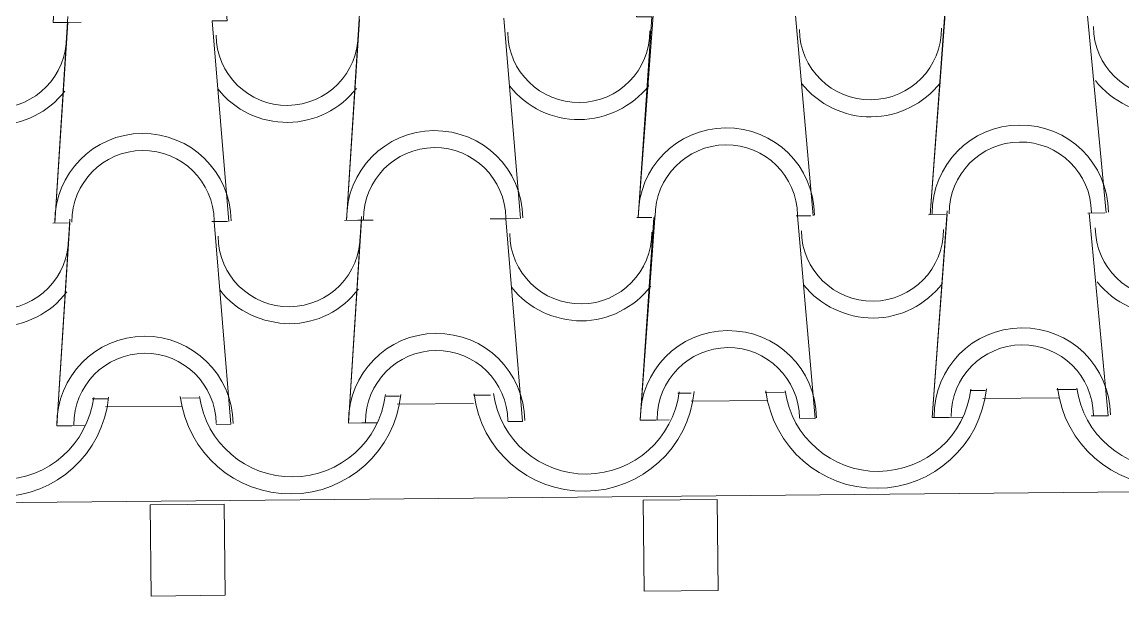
# Model space of a CAD drawing. Header units: millimetres. Extents: x 36985 to 49607, y -23856 to -17842.
# Drawn here: x 42006 to 43217, y -19868 to -19237 of the extents above; entities that cross this region are included whole.
import ezdxf

# ---------------------------------------------------------------- set-up
doc = ezdxf.new("R2010")
doc.units = ezdxf.units.MM
doc.layers.add('A-COB-___-___-EXI', color=250, linetype='Continuous', lineweight=25)

msp = doc.modelspace()

# ---------------------------------------------------------------- linework, layer by layer
at = {"layer": 'A-COB-___-___-EXI', "color": 18, "lineweight": 9}
for p, q in [((42554.4, -19453.2), (42536, -19232.7)), ((42876.1, -19450.1), (42856.9, -19229.6)), ((42056.3, -19237.3), (42040, -19237.4)), ((42054.7, -19237.3), (42071, -19237.1)), ((42233.5, -19456.3), (42215.1, -19235.7)), ((42375.2, -19454.9), (42392.3, -19454.8)), ((42742, -19645.3), (42727.3, -19645.4)), ((42844.6, -19644.3), (42823.4, -19644.5)), ((43065.3, -19642.2), (43049, -19642.3)), ((43165.5, -19641.2), (43144.3, -19641.4)), ((42100.2, -19651.4), (42083.1, -19651.6)), ((42418.7, -19657.3), (42502.6, -19656.5)), ((42521.3, -19647.4), (42502.5, -19647.6)), ((42742.1, -19654.2), (42826, -19653.4)), ((43063, -19651.1), (43146.8, -19650.3)), ((42097.8, -19660.4), (42181.7, -19659.6)), ((42379.8, -19678.1), (42396.1, -19677.9)), ((42700.7, -19675), (42717.8, -19674.8)), ((43021.6, -19671.9), (43040.3, -19671.7))]:
    msp.add_line(p, q, dxfattribs=at)
at = {"layer": 'A-COB-___-___-EXI', "color": 18, "lineweight": 9, "flags": 128}
for points in [[(42231.4, -19235.6), (42215.1, -19235.7), (42231.4, -19235.6), (42215.1, -19235.7), (42233.5, -19456.3), (42215.1, -19235.7), (42231.4, -19235.6), (42213, -19015), (42229.3, -19014.9), (42213, -19015), (42229.3, -19014.9), (42210.8, -18791.9), (42227.1, -18791.7), (42208.9, -18585), (42227.1, -18791.7), (42210.8, -18791.9), (42227.1, -18791.7), (42208.9, -18585)], [(42700.5, -19224.6), (42683.9, -19452), (42698.9, -19231.1), (42681.8, -19231.3), (42698.3, -19003.8), (42681.8, -19231.3), (42698.3, -19003.8)], [(43021.4, -19221.5), (43004.8, -19448.9), (43021.4, -19221.5), (43004.8, -19448.9), (43021.4, -19228), (43002.7, -19228.2), (43019.2, -19000.8)], [(42042.1, -19458.1), (42056.2, -19230.7), (42042.1, -19458.1), (42056.3, -19237.3), (42040, -19237.4), (42054.1, -19010), (42040, -19237.4), (42056.3, -19237.3), (42040, -19237.4), (42056.3, -19237.3), (42040, -19237.4), (42054.2, -19016.5)], [(42363, -19455.1), (42377.1, -19227.7), (42363, -19455.1), (42377.2, -19234.2)], [(42536, -19232.7), (42554.4, -19453.2), (42536, -19232.7)], [(42683.9, -19452), (42700.5, -19224.6), (42683.9, -19452), (42698.9, -19231.1), (42681.8, -19231.3), (42698.9, -19231.1), (42681.8, -19231.3), (42698.9, -19231.1), (42681.8, -19231.3)], [(42856.9, -19229.6), (42876.1, -19450.1), (42856.9, -19229.6)], [(42856.9, -19229.6), (42876.1, -19450.1), (42856.9, -19229.6)], [(43177.8, -19226.5), (43198.7, -19447), (43177.8, -19226.5)], [(43177.8, -19226.5), (43198.7, -19447), (43177.8, -19226.5)], [(42379.3, -19454.9), (42365.2, -19678.2), (42381.5, -19678.1), (42365.2, -19678.2), (42379.3, -19450.8), (42365.2, -19678.2), (42381.5, -19678.1), (42365.2, -19678.2), (42379.3, -19450.8)], [(42682.3, -19452), (42698.6, -19451.8), (42682.3, -19452), (42698.6, -19451.8), (42682.3, -19452), (42698.6, -19451.8), (42682.3, -19452), (42698.6, -19451.8), (42682.3, -19452), (42698.6, -19451.8), (42682.3, -19452), (42698.6, -19451.8), (42682.3, -19452), (42698.6, -19451.8), (42682.3, -19452), (42698.6, -19451.8), (42682.3, -19452), (42698.6, -19451.8), (42682.3, -19452), (42698.6, -19451.8), (42682.3, -19452), (42698.6, -19451.8), (42682.3, -19452), (42698.6, -19451.8)], [(42703.2, -19675), (42686.1, -19675.1), (42702.6, -19447.7), (42686.1, -19675.1), (42703.2, -19675), (42686.1, -19675.1), (42701, -19451.8)], [(42878.3, -19673.3), (42861.2, -19673.4), (42878.3, -19673.3), (42859, -19450.3), (42878.3, -19673.3), (42859, -19450.3)], [(43025.7, -19671.9), (43007, -19672), (43023.5, -19444.6), (43007, -19672), (43025.7, -19671.9), (43007, -19672), (43023.5, -19448.7)], [(43179.9, -19447.2), (43200.8, -19670.2), (43179.9, -19447.2), (43200.8, -19670.2), (43182.1, -19670.4), (43200.8, -19670.2)], [(42060.6, -19681.1), (42044.3, -19681.3), (42058.4, -19453.9)], [(42217.2, -19456.5), (42235.7, -19679.5), (42217.2, -19456.5), (42235.7, -19679.5), (42219.4, -19679.6), (42235.7, -19679.5), (42217.2, -19456.5), (42235.7, -19679.5), (42219.4, -19679.6)], [(42538.1, -19453.4), (42556.6, -19676.4), (42538.1, -19453.4), (42521, -19453.5)], [(42556.6, -19676.4), (42538.1, -19453.4), (42556.6, -19676.4), (42540.3, -19676.5), (42556.6, -19676.4), (42540.3, -19676.5)], [(37540.3, -19724.6), (37541.1, -19808.5), (48989.9, -19698.4), (48989.1, -19614.5), (48972.8, -19614.7), (48989.1, -19614.5)]]:
    msp.add_lwpolyline(points, dxfattribs=at)
for points in [[(42873.7, -19450.1), (42857.4, -19450.3), (42873.7, -19450.1), (42857.4, -19450.3), (42873.7, -19450.1), (42857.4, -19450.3), (42873.7, -19450.1), (42857.4, -19450.3), (42873.7, -19450.1), (42857.4, -19450.3), (42873.7, -19450.1), (42857.4, -19450.3), (42873.7, -19450.1), (42857.4, -19450.3), (42873.7, -19450.1), (42857.4, -19450.3), (42873.7, -19450.1), (42857.4, -19450.3), (42873.7, -19450.1), (42857.4, -19450.3), (42873.7, -19450.1), (42857.4, -19450.3), (42873.7, -19450.1), (42857.4, -19450.3), (42873.7, -19450.1), (42857.4, -19450.3), (42873.7, -19450.1), (42857.4, -19450.3), (42873.7, -19450.1), (42857.4, -19450.3), (42873.7, -19450.1), (42857.4, -19450.3)], [(43003.2, -19448.9), (43021.9, -19448.7), (43003.2, -19448.9), (43021.9, -19448.7), (43003.2, -19448.9), (43021.9, -19448.7), (43003.2, -19448.9), (43021.9, -19448.7), (43003.2, -19448.9), (43021.9, -19448.7), (43003.2, -19448.9), (43021.9, -19448.7), (43003.2, -19448.9), (43021.9, -19448.7), (43003.2, -19448.9), (43021.9, -19448.7)], [(43197, -19447), (43178.3, -19447.2), (43197, -19447), (43178.3, -19447.2), (43197, -19447), (43178.3, -19447.2), (43197, -19447), (43178.3, -19447.2)], [(42039.7, -19458.2), (42056.8, -19458), (42039.7, -19458.2), (42056.8, -19458), (42039.7, -19458.2), (42056.8, -19458), (42039.7, -19458.2), (42056.8, -19458)], [(42058.4, -19458), (42044.3, -19681.3), (42060.6, -19681.1), (42044.3, -19681.3), (42058.4, -19453.9), (42044.3, -19681.3), (42060.6, -19681.1), (42044.3, -19681.3)], [(42231.9, -19456.3), (42214.8, -19456.5), (42231.9, -19456.3), (42214.8, -19456.5), (42231.9, -19456.3), (42214.8, -19456.5), (42231.9, -19456.3), (42214.8, -19456.5)], [(42360.6, -19455.1), (42377.7, -19454.9), (42360.6, -19455.1), (42377.7, -19454.9), (42360.6, -19455.1), (42377.7, -19454.9)], [(42552.8, -19453.2), (42535.7, -19453.4), (42552.8, -19453.2), (42535.7, -19453.4), (42552.8, -19453.2), (42535.7, -19453.4)], [(42181.6, -19650.7), (42200.4, -19650.5)], [(42406.4, -19648.5), (42421.1, -19648.4)], [(42075.2, -19681), (42058.9, -19681.2)], [(42770.8, -19762.3), (42771.8, -19862.5), (42690.3, -19863.2), (42689.3, -19763.1)], [(42146.9, -19768.3), (42147.9, -19868.5), (42229.3, -19867.7), (42228.4, -19767.5)]]:
    msp.add_lwpolyline(points, close=True, dxfattribs=at)
at = {"layer": 'A-COB-___-___-EXI', "color": 18, "lineweight": 9}
for points in [[(42861.1, -19245), (42861.5, -19288.2), (42896.9, -19322.9), (42940.1, -19322.4)], [(42861.1, -19245), (42861.5, -19288.2), (42896.9, -19322.9), (42940.1, -19322.4)], [(43184.5, -19241.9), (43184.9, -19285.1), (43220.2, -19319.7), (43263.4, -19319.3)], [(42219.3, -19251.2), (42219.7, -19294.3), (42255.1, -19329), (42298.3, -19328.6)], [(42540.2, -19248.1), (42540.6, -19291.3), (42576, -19325.9), (42619.2, -19325.5)], [(42863.3, -19304.4), (42882.3, -19327.9), (42910.1, -19341.5), (42940.2, -19341.2)], [(42863.3, -19304.4), (42882.3, -19327.9), (42910.1, -19341.5), (42940.2, -19341.2)], [(43186.7, -19301.3), (43205.6, -19324.8), (43233.4, -19338.4), (43263.6, -19338.1)], [(42221.5, -19310.6), (42239.7, -19334.1), (42268.3, -19347.6), (42298.4, -19347.3)], [(42542.4, -19307.5), (42561.4, -19331), (42589.2, -19344.5), (42619.3, -19344.3)], [(42877.7, -19449.3), (42877.2, -19395.5), (42833.6, -19352.8), (42779.9, -19353.3)], [(42877.7, -19449.3), (42877.2, -19395.5), (42833.6, -19352.8), (42779.9, -19353.3)], [(42877.7, -19449.3), (42877.2, -19395.5), (42833.6, -19352.8), (42779.9, -19353.3)], [(42877.7, -19449.3), (42877.2, -19395.5), (42833.6, -19352.8), (42779.9, -19353.3)], [(42877.7, -19449.3), (42877.2, -19395.5), (42833.6, -19352.8), (42779.9, -19353.3)], [(43201.1, -19446.2), (43200.6, -19392.4), (43157, -19349.7), (43103.2, -19350.2)], [(43201.1, -19446.2), (43200.6, -19392.4), (43157, -19349.7), (43103.2, -19350.2)], [(43201.1, -19446.2), (43200.6, -19392.4), (43157, -19349.7), (43103.2, -19350.2)], [(43201.1, -19446.2), (43200.6, -19392.4), (43157, -19349.7), (43103.2, -19350.2)], [(42236, -19455.5), (42235.4, -19401.7), (42191, -19359), (42138.1, -19359.5)], [(42236, -19455.5), (42235.4, -19401.7), (42191, -19359), (42138.1, -19359.5)], [(42236, -19455.5), (42235.4, -19401.7), (42191, -19359), (42138.1, -19359.5)], [(42556.9, -19452.4), (42556.3, -19398.6), (42512.8, -19355.9), (42459, -19356.4)], [(42556.9, -19452.4), (42556.3, -19398.6), (42512.8, -19355.9), (42459, -19356.4)], [(42556.9, -19452.4), (42556.3, -19398.6), (42512.8, -19355.9), (42459, -19356.4)], [(42217.2, -19455.6), (42216.8, -19412.5), (42181.5, -19377.8), (42138.3, -19378.2)], [(42217.2, -19455.6), (42216.8, -19412.5), (42181.5, -19377.8), (42138.3, -19378.2)], [(42217.2, -19455.6), (42216.8, -19412.5), (42181.5, -19377.8), (42138.3, -19378.2)], [(42217.2, -19455.6), (42216.8, -19412.5), (42181.5, -19377.8), (42138.3, -19378.2)], [(42217.2, -19455.6), (42216.8, -19412.5), (42181.5, -19377.8), (42138.3, -19378.2)], [(42217.2, -19455.6), (42216.8, -19412.5), (42181.5, -19377.8), (42138.3, -19378.2)], [(42217.2, -19455.6), (42216.8, -19412.5), (42181.5, -19377.8), (42138.3, -19378.2)], [(42217.2, -19455.6), (42216.8, -19412.5), (42181.5, -19377.8), (42138.3, -19378.2)], [(42217.2, -19455.6), (42216.8, -19412.5), (42181.5, -19377.8), (42138.3, -19378.2)], [(42217.2, -19455.6), (42216.8, -19412.5), (42181.5, -19377.8), (42138.3, -19378.2)], [(42217.2, -19455.6), (42216.8, -19412.5), (42181.5, -19377.8), (42138.3, -19378.2)], [(42217.2, -19455.6), (42216.8, -19412.5), (42181.5, -19377.8), (42138.3, -19378.2)], [(42217.2, -19455.6), (42216.8, -19412.5), (42181.5, -19377.8), (42138.3, -19378.2)], [(42538.1, -19452.6), (42537.7, -19409.4), (42502.3, -19374.7), (42459.2, -19375.1)], [(42538.1, -19452.6), (42537.7, -19409.4), (42502.3, -19374.7), (42459.2, -19375.1)], [(42538.1, -19452.6), (42537.7, -19409.4), (42502.3, -19374.7), (42459.2, -19375.1)], [(42538.1, -19452.6), (42537.7, -19409.4), (42502.3, -19374.7), (42459.2, -19375.1)], [(42538.1, -19452.6), (42537.7, -19409.4), (42502.3, -19374.7), (42459.2, -19375.1)], [(42538.1, -19452.6), (42537.7, -19409.4), (42502.3, -19374.7), (42459.2, -19375.1)], [(42538.1, -19452.6), (42537.7, -19409.4), (42502.3, -19374.7), (42459.2, -19375.1)], [(42538.1, -19452.6), (42537.7, -19409.4), (42502.3, -19374.7), (42459.2, -19375.1)], [(42538.1, -19452.6), (42537.7, -19409.4), (42502.3, -19374.7), (42459.2, -19375.1)], [(42538.1, -19452.6), (42537.7, -19409.4), (42502.3, -19374.7), (42459.2, -19375.1)], [(42538.1, -19452.6), (42537.7, -19409.4), (42502.3, -19374.7), (42459.2, -19375.1)], [(42859, -19449.5), (42858.6, -19406.3), (42823.2, -19371.6), (42780.1, -19372)], [(42859, -19449.5), (42858.6, -19406.3), (42823.2, -19371.6), (42780.1, -19372)], [(42859, -19449.5), (42858.6, -19406.3), (42823.2, -19371.6), (42780.1, -19372)], [(42859, -19449.5), (42858.6, -19406.3), (42823.2, -19371.6), (42780.1, -19372)], [(42859, -19449.5), (42858.6, -19406.3), (42823.2, -19371.6), (42780.1, -19372)], [(42859, -19449.5), (42858.6, -19406.3), (42823.2, -19371.6), (42780.1, -19372)], [(42859, -19449.5), (42858.6, -19406.3), (42823.2, -19371.6), (42780.1, -19372)], [(42859, -19449.5), (42858.6, -19406.3), (42823.2, -19371.6), (42780.1, -19372)], [(42859, -19449.5), (42858.6, -19406.3), (42823.2, -19371.6), (42780.1, -19372)], [(42859, -19449.5), (42858.6, -19406.3), (42823.2, -19371.6), (42780.1, -19372)], [(42859, -19449.5), (42858.6, -19406.3), (42823.2, -19371.6), (42780.1, -19372)], [(43182.4, -19446.4), (43181.9, -19403.2), (43146.6, -19368.5), (43103.4, -19368.9)], [(43182.4, -19446.4), (43181.9, -19403.2), (43146.6, -19368.5), (43103.4, -19368.9)], [(43182.4, -19446.4), (43181.9, -19403.2), (43146.6, -19368.5), (43103.4, -19368.9)], [(43182.4, -19446.4), (43181.9, -19403.2), (43146.6, -19368.5), (43103.4, -19368.9)], [(43182.4, -19446.4), (43181.9, -19403.2), (43146.6, -19368.5), (43103.4, -19368.9)], [(43182.4, -19446.4), (43181.9, -19403.2), (43146.6, -19368.5), (43103.4, -19368.9)], [(43182.4, -19446.4), (43181.9, -19403.2), (43146.6, -19368.5), (43103.4, -19368.9)], [(43182.4, -19446.4), (43181.9, -19403.2), (43146.6, -19368.5), (43103.4, -19368.9)], [(43182.4, -19446.4), (43181.9, -19403.2), (43146.6, -19368.5), (43103.4, -19368.9)], [(43182.4, -19446.4), (43181.9, -19403.2), (43146.6, -19368.5), (43103.4, -19368.9)], [(43186.6, -19463.4), (43187, -19506.6), (43222.4, -19541.3), (43265.5, -19540.9)], [(42221.5, -19472.7), (42221.9, -19515.9), (42257.2, -19550.6), (42300.4, -19550.1)], [(42221.5, -19472.7), (42221.9, -19515.9), (42257.2, -19550.6), (42300.4, -19550.1)], [(42542.4, -19469.6), (42542.8, -19512.8), (42578.1, -19547.5), (42621.3, -19547.1)], [(42863.3, -19466.5), (42863.7, -19509.7), (42899, -19544.4), (42942.2, -19544)], [(43188.8, -19522.9), (43207.8, -19546.3), (43235.6, -19559.1), (43265.7, -19559.6)], [(42223.7, -19532.1), (42241.8, -19555.6), (42270.4, -19568.3), (42300.6, -19568.9)], [(42223.7, -19532.1), (42241.8, -19555.6), (42270.4, -19568.3), (42300.6, -19568.9)], [(42544.6, -19529.1), (42563.5, -19552.5), (42591.3, -19565.3), (42621.5, -19565.8)], [(42865.5, -19526), (42884.4, -19549.4), (42912.2, -19562.2), (42942.4, -19562.7)], [(43203.2, -19669.3), (43202.7, -19615.6), (43159.1, -19572.8), (43105.4, -19573.4)], [(43203.2, -19669.3), (43202.7, -19615.6), (43159.1, -19572.8), (43105.4, -19573.4)], [(43203.2, -19669.3), (43202.7, -19615.6), (43159.1, -19572.8), (43105.4, -19573.4)], [(42238.1, -19678.6), (42237.6, -19624.9), (42193.2, -19582.1), (42140.2, -19582.6)], [(42238.1, -19678.6), (42237.6, -19624.9), (42193.2, -19582.1), (42140.2, -19582.6)], [(42238.1, -19678.6), (42237.6, -19624.9), (42193.2, -19582.1), (42140.2, -19582.6)], [(42238.1, -19678.6), (42237.6, -19624.9), (42193.2, -19582.1), (42140.2, -19582.6)], [(42238.1, -19678.6), (42237.6, -19624.9), (42193.2, -19582.1), (42140.2, -19582.6)], [(42559, -19675.5), (42558.5, -19621.8), (42514.9, -19579), (42461.1, -19579.5)], [(42559, -19675.5), (42558.5, -19621.8), (42514.9, -19579), (42461.1, -19579.5)], [(42559, -19675.5), (42558.5, -19621.8), (42514.9, -19579), (42461.1, -19579.5)], [(42559, -19675.5), (42558.5, -19621.8), (42514.9, -19579), (42461.1, -19579.5)], [(42879.9, -19672.5), (42879.4, -19618.7), (42835.8, -19575.9), (42782, -19576.5)], [(42879.9, -19672.5), (42879.4, -19618.7), (42835.8, -19575.9), (42782, -19576.5)], [(42879.9, -19672.5), (42879.4, -19618.7), (42835.8, -19575.9), (42782, -19576.5)], [(42861.2, -19672.6), (42860.7, -19629.5), (42825.4, -19594.8), (42782.2, -19595.2)], [(42861.2, -19672.6), (42860.7, -19629.5), (42825.4, -19594.8), (42782.2, -19595.2)], [(42861.2, -19672.6), (42860.7, -19629.5), (42825.4, -19594.8), (42782.2, -19595.2)], [(43184.5, -19669.5), (43184.1, -19626.4), (43148.7, -19591.7), (43105.6, -19592.1)], [(43184.5, -19669.5), (43184.1, -19626.4), (43148.7, -19591.7), (43105.6, -19592.1)], [(43184.5, -19669.5), (43184.1, -19626.4), (43148.7, -19591.7), (43105.6, -19592.1)], [(42219.4, -19678.8), (42219, -19635.6), (42183.6, -19601), (42140.4, -19601.4)], [(42219.4, -19678.8), (42219, -19635.6), (42183.6, -19601), (42140.4, -19601.4)], [(42219.4, -19678.8), (42219, -19635.6), (42183.6, -19601), (42140.4, -19601.4)], [(42219.4, -19678.8), (42219, -19635.6), (42183.6, -19601), (42140.4, -19601.4)], [(42219.4, -19678.8), (42219, -19635.6), (42183.6, -19601), (42140.4, -19601.4)], [(42540.3, -19675.7), (42539.8, -19632.6), (42504.5, -19597.9), (42461.3, -19598.3)], [(42540.3, -19675.7), (42539.8, -19632.6), (42504.5, -19597.9), (42461.3, -19598.3)], [(42540.3, -19675.7), (42539.8, -19632.6), (42504.5, -19597.9), (42461.3, -19598.3)], [(42540.3, -19675.7), (42539.8, -19632.6), (42504.5, -19597.9), (42461.3, -19598.3)], [(42503.3, -19645.9), (42510.4, -19707.8), (42563, -19753.7), (42625.7, -19753.1)], [(42524.5, -19645.7), (42531.5, -19697), (42575.9, -19734.8), (42627.2, -19734.3)], [(42824.2, -19642.8), (42832.1, -19704.7), (42884.7, -19750.6), (42946.6, -19750)], [(42845.4, -19642.6), (42852.4, -19693.9), (42896.8, -19731.7), (42948.1, -19731.3)], [(43145.1, -19639.8), (43153, -19701.6), (43205.6, -19747.5), (43267.5, -19746.9)], [(43166.3, -19639.6), (43173.3, -19690.8), (43217.6, -19728.7), (43269.8, -19728.2)], [(42180, -19649), (42187.9, -19710.9), (42240.5, -19756.8), (42302.4, -19756.2)], [(42180, -19649), (42187.9, -19710.9), (42240.5, -19756.8), (42302.4, -19756.2)], [(42201.2, -19648.8), (42208.2, -19700.1), (42252.5, -19737.9), (42303.8, -19737.5)], [(42201.2, -19648.8), (42208.2, -19700.1), (42252.5, -19737.9), (42303.8, -19737.5)]]:
    msp.add_open_spline(points, degree=3, dxfattribs=at)
for points in [[(42940.1, -19322.4), (42940.1, -19322.4), (42983.2, -19322), (43017.9, -19286.7), (43017.5, -19243.5)], [(42940.1, -19322.4), (42940.1, -19322.4), (42983.2, -19322), (43017.9, -19286.7), (43017.5, -19243.5)], [(41977.4, -19331.7), (41977.4, -19331.7), (42020.5, -19331.3), (42055.2, -19295.9), (42054.8, -19252.8)], [(42298.3, -19328.6), (42298.3, -19328.6), (42341.4, -19328.2), (42376.1, -19292.8), (42375.7, -19249.7)], [(42619.2, -19325.5), (42619.2, -19325.5), (42662.3, -19325.1), (42697, -19289.8), (42696.6, -19246.6)], [(42619.3, -19344.3), (42619.3, -19344.3), (42648.7, -19344), (42677, -19329.9), (42695.6, -19306.9)], [(42940.2, -19341.2), (42940.2, -19341.2), (42970.4, -19340.9), (42997.9, -19326.8), (43016.4, -19303.8)], [(42940.2, -19341.2), (42940.2, -19341.2), (42970.4, -19340.9), (42997.9, -19326.8), (43016.4, -19303.8)], [(41976.7, -19350.4), (41976.7, -19350.4), (42006.9, -19350.1), (42035.2, -19336), (42052.9, -19313)], [(42298.4, -19347.3), (42298.4, -19347.3), (42327.8, -19347.1), (42356.1, -19332.9), (42373.8, -19310)], [(42779.9, -19353.3), (42779.9, -19353.3), (42726.1, -19353.8), (42683.4, -19397.4), (42683.9, -19451.2)], [(42779.9, -19353.3), (42779.9, -19353.3), (42726.1, -19353.8), (42683.4, -19397.4), (42683.9, -19451.2)], [(42779.9, -19353.3), (42779.9, -19353.3), (42726.1, -19353.8), (42683.4, -19397.4), (42683.9, -19451.2)], [(42779.9, -19353.3), (42779.9, -19353.3), (42726.1, -19353.8), (42683.4, -19397.4), (42683.9, -19451.2)], [(42779.9, -19353.3), (42779.9, -19353.3), (42726.1, -19353.8), (42683.4, -19397.4), (42683.9, -19451.2)], [(43103.2, -19350.2), (43103.2, -19350.2), (43049.5, -19350.7), (43006.7, -19394.3), (43007.2, -19448)], [(43103.2, -19350.2), (43103.2, -19350.2), (43049.5, -19350.7), (43006.7, -19394.3), (43007.2, -19448)], [(43103.2, -19350.2), (43103.2, -19350.2), (43049.5, -19350.7), (43006.7, -19394.3), (43007.2, -19448)], [(43103.2, -19350.2), (43103.2, -19350.2), (43049.5, -19350.7), (43006.7, -19394.3), (43007.2, -19448)], [(42138.1, -19359.5), (42138.1, -19359.5), (42084.3, -19360), (42041.6, -19403.6), (42042.1, -19457.3)], [(42138.1, -19359.5), (42138.1, -19359.5), (42084.3, -19360), (42041.6, -19403.6), (42042.1, -19457.3)], [(42138.1, -19359.5), (42138.1, -19359.5), (42084.3, -19360), (42041.6, -19403.6), (42042.1, -19457.3)], [(42459, -19356.4), (42459, -19356.4), (42405.2, -19356.9), (42362.5, -19400.5), (42363, -19454.2)], [(42459, -19356.4), (42459, -19356.4), (42405.2, -19356.9), (42362.5, -19400.5), (42363, -19454.2)], [(42459, -19356.4), (42459, -19356.4), (42405.2, -19356.9), (42362.5, -19400.5), (42363, -19454.2)], [(42138.3, -19378.2), (42138.3, -19378.2), (42095.1, -19378.6), (42060.4, -19414), (42060.8, -19457.1)], [(42138.3, -19378.2), (42138.3, -19378.2), (42095.1, -19378.6), (42060.4, -19414), (42060.8, -19457.1)], [(42138.3, -19378.2), (42138.3, -19378.2), (42095.1, -19378.6), (42060.4, -19414), (42060.8, -19457.1)], [(42138.3, -19378.2), (42138.3, -19378.2), (42095.1, -19378.6), (42060.4, -19414), (42060.8, -19457.1)], [(42138.3, -19378.2), (42138.3, -19378.2), (42095.1, -19378.6), (42060.4, -19414), (42060.8, -19457.1)], [(42138.3, -19378.2), (42138.3, -19378.2), (42095.1, -19378.6), (42060.4, -19414), (42060.8, -19457.1)], [(42138.3, -19378.2), (42138.3, -19378.2), (42095.1, -19378.6), (42060.4, -19414), (42060.8, -19457.1)], [(42138.3, -19378.2), (42138.3, -19378.2), (42095.1, -19378.6), (42060.4, -19414), (42060.8, -19457.1)], [(42138.3, -19378.2), (42138.3, -19378.2), (42095.1, -19378.6), (42060.4, -19414), (42060.8, -19457.1)], [(42138.3, -19378.2), (42138.3, -19378.2), (42095.1, -19378.6), (42060.4, -19414), (42060.8, -19457.1)], [(42138.3, -19378.2), (42138.3, -19378.2), (42095.1, -19378.6), (42060.4, -19414), (42060.8, -19457.1)], [(42138.3, -19378.2), (42138.3, -19378.2), (42095.1, -19378.6), (42060.4, -19414), (42060.8, -19457.1)], [(42138.3, -19378.2), (42138.3, -19378.2), (42095.1, -19378.6), (42060.4, -19414), (42060.8, -19457.1)], [(42459.2, -19375.1), (42459.2, -19375.1), (42416, -19375.5), (42381.3, -19410.9), (42381.7, -19454.1)], [(42459.2, -19375.1), (42459.2, -19375.1), (42416, -19375.5), (42381.3, -19410.9), (42381.7, -19454.1)], [(42459.2, -19375.1), (42459.2, -19375.1), (42416, -19375.5), (42381.3, -19410.9), (42381.7, -19454.1)], [(42459.2, -19375.1), (42459.2, -19375.1), (42416, -19375.5), (42381.3, -19410.9), (42381.7, -19454.1)], [(42459.2, -19375.1), (42459.2, -19375.1), (42416, -19375.5), (42381.3, -19410.9), (42381.7, -19454.1)], [(42459.2, -19375.1), (42459.2, -19375.1), (42416, -19375.5), (42381.3, -19410.9), (42381.7, -19454.1)], [(42459.2, -19375.1), (42459.2, -19375.1), (42416, -19375.5), (42381.3, -19410.9), (42381.7, -19454.1)], [(42459.2, -19375.1), (42459.2, -19375.1), (42416, -19375.5), (42381.3, -19410.9), (42381.7, -19454.1)], [(42459.2, -19375.1), (42459.2, -19375.1), (42416, -19375.5), (42381.3, -19410.9), (42381.7, -19454.1)], [(42459.2, -19375.1), (42459.2, -19375.1), (42416, -19375.5), (42381.3, -19410.9), (42381.7, -19454.1)], [(42459.2, -19375.1), (42459.2, -19375.1), (42416, -19375.5), (42381.3, -19410.9), (42381.7, -19454.1)], [(42780.1, -19372), (42780.1, -19372), (42736.9, -19372.4), (42702.2, -19407.8), (42702.6, -19451)], [(42780.1, -19372), (42780.1, -19372), (42736.9, -19372.4), (42702.2, -19407.8), (42702.6, -19451)], [(42780.1, -19372), (42780.1, -19372), (42736.9, -19372.4), (42702.2, -19407.8), (42702.6, -19451)], [(42780.1, -19372), (42780.1, -19372), (42736.9, -19372.4), (42702.2, -19407.8), (42702.6, -19451)], [(42780.1, -19372), (42780.1, -19372), (42736.9, -19372.4), (42702.2, -19407.8), (42702.6, -19451)], [(42780.1, -19372), (42780.1, -19372), (42736.9, -19372.4), (42702.2, -19407.8), (42702.6, -19451)], [(42780.1, -19372), (42780.1, -19372), (42736.9, -19372.4), (42702.2, -19407.8), (42702.6, -19451)], [(42780.1, -19372), (42780.1, -19372), (42736.9, -19372.4), (42702.2, -19407.8), (42702.6, -19451)], [(42780.1, -19372), (42780.1, -19372), (42736.9, -19372.4), (42702.2, -19407.8), (42702.6, -19451)], [(42780.1, -19372), (42780.1, -19372), (42736.9, -19372.4), (42702.2, -19407.8), (42702.6, -19451)], [(42780.1, -19372), (42780.1, -19372), (42736.9, -19372.4), (42702.2, -19407.8), (42702.6, -19451)], [(43103.4, -19368.9), (43103.4, -19368.9), (43060.2, -19369.3), (43025.6, -19404.7), (43026, -19447.9)], [(43103.4, -19368.9), (43103.4, -19368.9), (43060.2, -19369.3), (43025.6, -19404.7), (43026, -19447.9)], [(43103.4, -19368.9), (43103.4, -19368.9), (43060.2, -19369.3), (43025.6, -19404.7), (43026, -19447.9)], [(43103.4, -19368.9), (43103.4, -19368.9), (43060.2, -19369.3), (43025.6, -19404.7), (43026, -19447.9)], [(43103.4, -19368.9), (43103.4, -19368.9), (43060.2, -19369.3), (43025.6, -19404.7), (43026, -19447.9)], [(43103.4, -19368.9), (43103.4, -19368.9), (43060.2, -19369.3), (43025.6, -19404.7), (43026, -19447.9)], [(43103.4, -19368.9), (43103.4, -19368.9), (43060.2, -19369.3), (43025.6, -19404.7), (43026, -19447.9)], [(43103.4, -19368.9), (43103.4, -19368.9), (43060.2, -19369.3), (43025.6, -19404.7), (43026, -19447.9)], [(43103.4, -19368.9), (43103.4, -19368.9), (43060.2, -19369.3), (43025.6, -19404.7), (43026, -19447.9)], [(43103.4, -19368.9), (43103.4, -19368.9), (43060.2, -19369.3), (43025.6, -19404.7), (43026, -19447.9)], [(41979.5, -19553.2), (41979.5, -19553.2), (42022.7, -19552.8), (42057.4, -19517.5), (42056.9, -19474.3)], [(42300.4, -19550.1), (42300.4, -19550.1), (42343.6, -19549.7), (42378.3, -19514.4), (42377.8, -19471.2)], [(42300.4, -19550.1), (42300.4, -19550.1), (42343.6, -19549.7), (42378.3, -19514.4), (42377.8, -19471.2)], [(42621.3, -19547.1), (42621.3, -19547.1), (42664.5, -19546.6), (42699.1, -19511.3), (42698.7, -19468.1)], [(42942.2, -19544), (42942.2, -19544), (42985.4, -19543.6), (43020, -19508.2), (43019.6, -19465)], [(42942.4, -19562.7), (42942.4, -19562.7), (42972.5, -19562.4), (43000.1, -19548.3), (43018.6, -19524.5)], [(41978.9, -19572), (41978.9, -19572), (42009, -19571.7), (42037.4, -19557.6), (42055.1, -19533.8)], [(42300.6, -19568.9), (42300.6, -19568.9), (42329.9, -19568.6), (42358.3, -19554.5), (42376, -19530.7)], [(42300.6, -19568.9), (42300.6, -19568.9), (42329.9, -19568.6), (42358.3, -19554.5), (42376, -19530.7)], [(42621.5, -19565.8), (42621.5, -19565.8), (42650.8, -19565.5), (42679.2, -19551.4), (42697.7, -19527.6)], [(43105.4, -19573.4), (43105.4, -19573.4), (43051.6, -19573.9), (43008.9, -19617.5), (43009.4, -19671.2)], [(43105.4, -19573.4), (43105.4, -19573.4), (43051.6, -19573.9), (43008.9, -19617.5), (43009.4, -19671.2)], [(43105.4, -19573.4), (43105.4, -19573.4), (43051.6, -19573.9), (43008.9, -19617.5), (43009.4, -19671.2)], [(42140.2, -19582.6), (42140.2, -19582.6), (42086.5, -19583.2), (42043.7, -19626.7), (42044.3, -19680.5)], [(42140.2, -19582.6), (42140.2, -19582.6), (42086.5, -19583.2), (42043.7, -19626.7), (42044.3, -19680.5)], [(42140.2, -19582.6), (42140.2, -19582.6), (42086.5, -19583.2), (42043.7, -19626.7), (42044.3, -19680.5)], [(42140.2, -19582.6), (42140.2, -19582.6), (42086.5, -19583.2), (42043.7, -19626.7), (42044.3, -19680.5)], [(42140.2, -19582.6), (42140.2, -19582.6), (42086.5, -19583.2), (42043.7, -19626.7), (42044.3, -19680.5)], [(42461.1, -19579.5), (42461.1, -19579.5), (42407.4, -19580.1), (42364.6, -19623.6), (42365.2, -19677.4)], [(42461.1, -19579.5), (42461.1, -19579.5), (42407.4, -19580.1), (42364.6, -19623.6), (42365.2, -19677.4)], [(42461.1, -19579.5), (42461.1, -19579.5), (42407.4, -19580.1), (42364.6, -19623.6), (42365.2, -19677.4)], [(42461.1, -19579.5), (42461.1, -19579.5), (42407.4, -19580.1), (42364.6, -19623.6), (42365.2, -19677.4)], [(42782, -19576.5), (42782, -19576.5), (42728.3, -19577), (42685.5, -19620.6), (42686.1, -19674.3)], [(42782, -19576.5), (42782, -19576.5), (42728.3, -19577), (42685.5, -19620.6), (42686.1, -19674.3)], [(42782, -19576.5), (42782, -19576.5), (42728.3, -19577), (42685.5, -19620.6), (42686.1, -19674.3)], [(42782.2, -19595.2), (42782.2, -19595.2), (42739.1, -19595.6), (42704.4, -19631), (42704.8, -19674.1)], [(42782.2, -19595.2), (42782.2, -19595.2), (42739.1, -19595.6), (42704.4, -19631), (42704.8, -19674.1)], [(42782.2, -19595.2), (42782.2, -19595.2), (42739.1, -19595.6), (42704.4, -19631), (42704.8, -19674.1)], [(43105.6, -19592.1), (43105.6, -19592.1), (43062.4, -19592.5), (43027.7, -19627.9), (43028.1, -19671)], [(43105.6, -19592.1), (43105.6, -19592.1), (43062.4, -19592.5), (43027.7, -19627.9), (43028.1, -19671)], [(43105.6, -19592.1), (43105.6, -19592.1), (43062.4, -19592.5), (43027.7, -19627.9), (43028.1, -19671)], [(42140.4, -19601.4), (42140.4, -19601.4), (42097.3, -19601.8), (42062.6, -19637.1), (42063, -19680.3)], [(42140.4, -19601.4), (42140.4, -19601.4), (42097.3, -19601.8), (42062.6, -19637.1), (42063, -19680.3)], [(42140.4, -19601.4), (42140.4, -19601.4), (42097.3, -19601.8), (42062.6, -19637.1), (42063, -19680.3)], [(42140.4, -19601.4), (42140.4, -19601.4), (42097.3, -19601.8), (42062.6, -19637.1), (42063, -19680.3)], [(42140.4, -19601.4), (42140.4, -19601.4), (42097.3, -19601.8), (42062.6, -19637.1), (42063, -19680.3)], [(42461.3, -19598.3), (42461.3, -19598.3), (42418.2, -19598.7), (42383.5, -19634.1), (42383.9, -19677.2)], [(42461.3, -19598.3), (42461.3, -19598.3), (42418.2, -19598.7), (42383.5, -19634.1), (42383.9, -19677.2)], [(42461.3, -19598.3), (42461.3, -19598.3), (42418.2, -19598.7), (42383.5, -19634.1), (42383.9, -19677.2)], [(42461.3, -19598.3), (42461.3, -19598.3), (42418.2, -19598.7), (42383.5, -19634.1), (42383.9, -19677.2)], [(42625.7, -19753.1), (42625.7, -19753.1), (42687.6, -19752.5), (42739.3, -19705.6), (42745.2, -19643.6)], [(42627.2, -19734.3), (42627.2, -19734.3), (42679.3, -19733.8), (42722.1, -19695.1), (42728.9, -19643.8)], [(42946.6, -19750), (42946.6, -19750), (43008.5, -19749.4), (43060.2, -19702.5), (43066.9, -19640.5)], [(42948.1, -19731.3), (42948.1, -19731.3), (43000.2, -19730.8), (43043.8, -19692.1), (43049.8, -19640.7)], [(41981.5, -19759.3), (41981.5, -19759.3), (42043.4, -19758.7), (42095.1, -19711.8), (42101, -19649.8)], [(41982.9, -19740.5), (41982.9, -19740.5), (42035.1, -19740), (42077.9, -19701.3), (42084.7, -19650)], [(42302.4, -19756.2), (42302.4, -19756.2), (42364.3, -19755.6), (42416, -19708.7), (42422.7, -19646.7)], [(42302.4, -19756.2), (42302.4, -19756.2), (42364.3, -19755.6), (42416, -19708.7), (42422.7, -19646.7)], [(42303.8, -19737.5), (42303.8, -19737.5), (42356, -19736.9), (42399.6, -19698.2), (42405.6, -19646.9)], [(42303.8, -19737.5), (42303.8, -19737.5), (42356, -19736.9), (42399.6, -19698.2), (42405.6, -19646.9)]]:
    msp.add_open_spline(points, degree=3, knots=[0.125, 0.125, 0.125, 0.125, 0.125001, 1, 1, 1, 1], dxfattribs=at)

doc.saveas('drawing.dxf')
